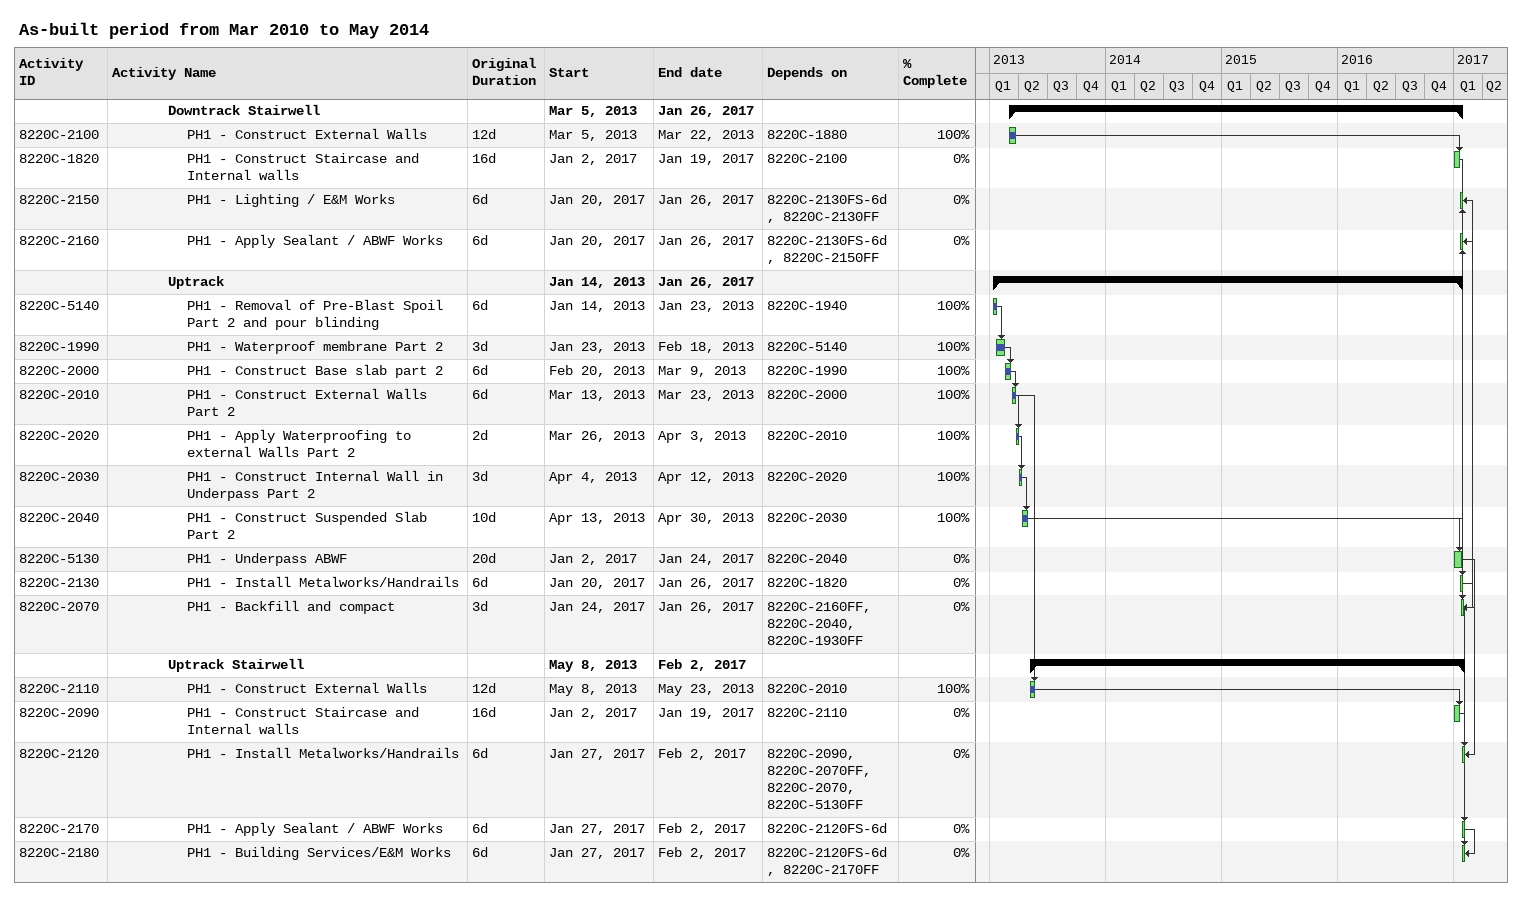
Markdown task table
As-built period from Mar 2010 to May 2014

| ID | Level | Task | Original duration | Start | Finish | Predecessors | % complete |
|---|---|---|---|---|---|---|---|
|  | 4 | **Downtrack Stairwell** |  | 2013-03-05 | 2017-01-26 |  |  |
| 8220C-2100 | 5 | PH1 - Construct External Walls | 12d | 2013-03-05 | 2013-03-22 | 8220C-1880 | 100 |
| 8220C-1820 | 5 | PH1 - Construct Staircase and Internal walls | 16d | 2017-01-02 | 2017-01-19 | 8220C-2100 | 0 |
| 8220C-2150 | 5 | PH1 - Lighting / E&M Works | 6d | 2017-01-20 | 2017-01-26 | 8220C-2130FS-6d, 8220C-2130FF | 0 |
| 8220C-2160 | 5 | PH1 - Apply Sealant / ABWF Works | 6d | 2017-01-20 | 2017-01-26 | 8220C-2130FS-6d, 8220C-2150FF | 0 |
|  | 4 | **Uptrack** |  | 2013-01-14 | 2017-01-26 |  |  |
| 8220C-5140 | 5 | PH1 - Removal of Pre-Blast Spoil Part 2 and pour blinding | 6d | 2013-01-14 | 2013-01-23 | 8220C-1940 | 100 |
| 8220C-1990 | 5 | PH1 - Waterproof membrane Part 2 | 3d | 2013-01-23 | 2013-02-18 | 8220C-5140 | 100 |
| 8220C-2000 | 5 | PH1 - Construct Base slab part 2 | 6d | 2013-02-20 | 2013-03-09 | 8220C-1990 | 100 |
| 8220C-2010 | 5 | PH1 - Construct External Walls Part 2 | 6d | 2013-03-13 | 2013-03-23 | 8220C-2000 | 100 |
| 8220C-2020 | 5 | PH1 - Apply Waterproofing to external Walls Part 2 | 2d | 2013-03-26 | 2013-04-03 | 8220C-2010 | 100 |
| 8220C-2030 | 5 | PH1 - Construct Internal Wall in Underpass Part 2 | 3d | 2013-04-04 | 2013-04-12 | 8220C-2020 | 100 |
| 8220C-2040 | 5 | PH1 - Construct Suspended Slab Part 2 | 10d | 2013-04-13 | 2013-04-30 | 8220C-2030 | 100 |
| 8220C-5130 | 5 | PH1 - Underpass ABWF | 20d | 2017-01-02 | 2017-01-24 | 8220C-2040 | 0 |
| 8220C-2130 | 5 | PH1 - Install Metalworks/Handrails | 6d | 2017-01-20 | 2017-01-26 | 8220C-1820 | 0 |
| 8220C-2070 | 5 | PH1 - Backfill and compact | 3d | 2017-01-24 | 2017-01-26 | 8220C-2160FF, 8220C-2040, 8220C-1930FF | 0 |
|  | 4 | **Uptrack Stairwell** |  | 2013-05-08 | 2017-02-02 |  |  |
| 8220C-2110 | 5 | PH1 - Construct External Walls | 12d | 2013-05-08 | 2013-05-23 | 8220C-2010 | 100 |
| 8220C-2090 | 5 | PH1 - Construct Staircase and Internal walls | 16d | 2017-01-02 | 2017-01-19 | 8220C-2110 | 0 |
| 8220C-2120 | 5 | PH1 - Install Metalworks/Handrails | 6d | 2017-01-27 | 2017-02-02 | 8220C-2090, 8220C-2070FF, 8220C-2070, 8220C-5130FF | 0 |
| 8220C-2170 | 5 | PH1 - Apply Sealant / ABWF Works | 6d | 2017-01-27 | 2017-02-02 | 8220C-2120FS-6d | 0 |
| 8220C-2180 | 5 | PH1 - Building Services/E&M Works | 6d | 2017-01-27 | 2017-02-02 | 8220C-2120FS-6d, 8220C-2170FF | 0 |
